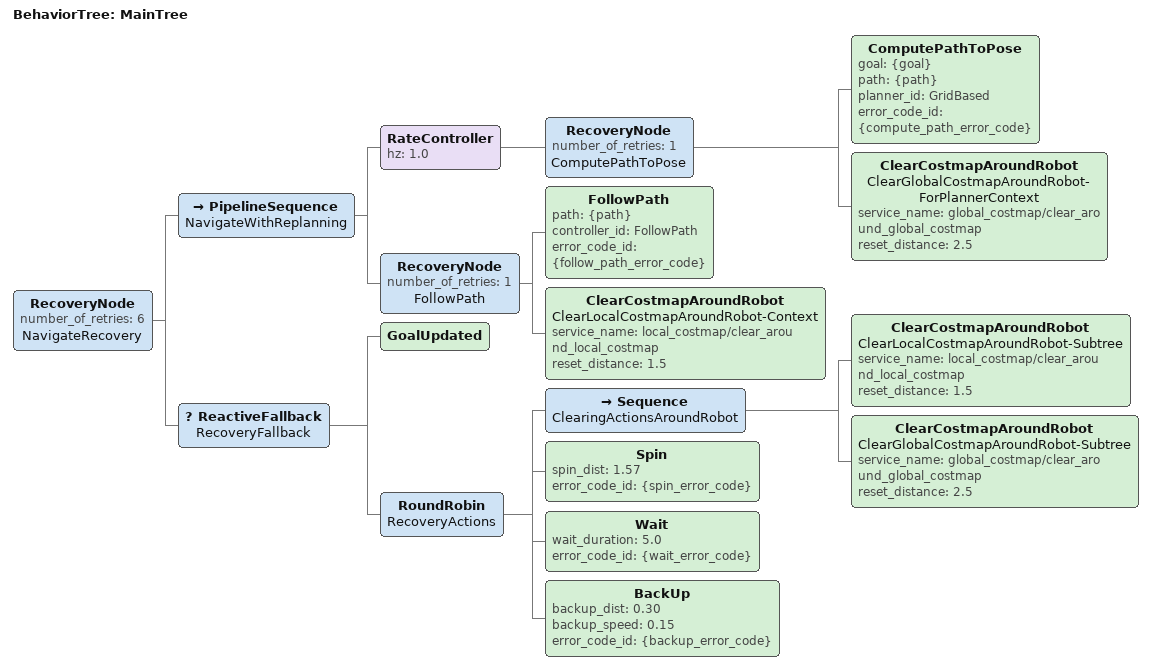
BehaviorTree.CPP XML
<!--
  Local-clear-only variant of Nav2's replanning + recovery behavior tree.
  Intentionally avoids global costmap clears so persistent obstacles are not forgotten.
-->
<root BTCPP_format="4" main_tree_to_execute="MainTree">
  <BehaviorTree ID="MainTree">
    <RecoveryNode number_of_retries="6" name="NavigateRecovery">
      <PipelineSequence name="NavigateWithReplanning">
        <RateController hz="1.0">
          <RecoveryNode number_of_retries="1" name="ComputePathToPose">
            <ComputePathToPose goal="{goal}" path="{path}" planner_id="GridBased" error_code_id="{compute_path_error_code}"/>
            <ClearCostmapAroundRobot name="ClearGlobalCostmapAroundRobot-ForPlannerContext" service_name="global_costmap/clear_around_global_costmap" reset_distance="2.5"/>
          </RecoveryNode>
        </RateController>
        <RecoveryNode number_of_retries="1" name="FollowPath">
          <FollowPath path="{path}" controller_id="FollowPath" error_code_id="{follow_path_error_code}"/>
          <ClearCostmapAroundRobot name="ClearLocalCostmapAroundRobot-Context" service_name="local_costmap/clear_around_local_costmap" reset_distance="1.5"/>
        </RecoveryNode>
      </PipelineSequence>
      <ReactiveFallback name="RecoveryFallback">
        <GoalUpdated/>
        <RoundRobin name="RecoveryActions">
          <Sequence name="ClearingActionsAroundRobot">
            <ClearCostmapAroundRobot name="ClearLocalCostmapAroundRobot-Subtree" service_name="local_costmap/clear_around_local_costmap" reset_distance="1.5"/>
            <ClearCostmapAroundRobot name="ClearGlobalCostmapAroundRobot-Subtree" service_name="global_costmap/clear_around_global_costmap" reset_distance="2.5"/>
          </Sequence>
          <Spin spin_dist="1.57" error_code_id="{spin_error_code}"/>
          <Wait wait_duration="5.0" error_code_id="{wait_error_code}"/>
          <BackUp backup_dist="0.30" backup_speed="0.15" error_code_id="{backup_error_code}"/>
        </RoundRobin>
      </ReactiveFallback>
    </RecoveryNode>
  </BehaviorTree>
</root>
